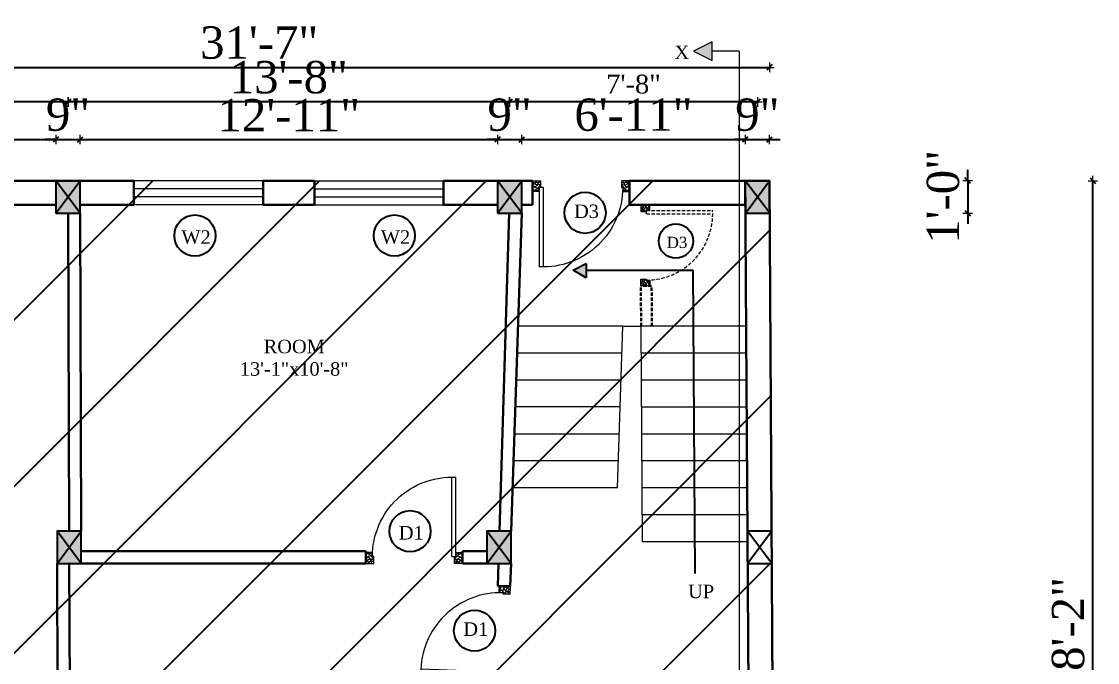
# Model space of a CAD drawing. Header units: inches. Extents: x 2 to 197762, y -33236 to 9.
# Drawn here: x 96734.8 to 97134.4, y -15644.1 to -15406.3 of the extents above; entities that cross this region are included whole.
import ezdxf

# ---------------------------------------------------------------- set-up
doc = ezdxf.new("R2010")
doc.units = ezdxf.units.IN
doc.header["$LTSCALE"] = 5
doc.header["$MEASUREMENT"] = 0
doc.linetypes.add('HIDDEN', pattern=[0.375, 0.25, -0.125])
for name, color, linetype, lineweight in [('A-WALL', 7, 'Continuous', 9), ('Dimension', 7, 'Continuous', 18), ('DOOR', 62, 'Continuous', 0), ('Dw', 2, 'Continuous', 18), ('tefriş', 30, 'Continuous', 9)]:
    doc.layers.add(name, color=color, linetype=linetype, lineweight=lineweight)
doc.layers.add('dim line', color=7, linetype='Continuous', lineweight=15, true_color=0xfab2b2)
doc.layers.add('TEXT', color=6, linetype='Continuous')
doc.layers.add('WALL', color=7, linetype='Continuous')
doc.styles.add('ordinary', font='times.ttf')
doc.dimstyles.new('Copy of 96', dxfattribs={"dimtxt": 7, "dimasz": 4, "dimexe": 0.5, "dimexo": 0.5, "dimgap": 3, "dimtad": 1, "dimdec": 1, "dimzin": 11, "dimdsep": 46, "dimlunit": 4, "dimtxsty": 'ordinary', "dimblk": 'OBLIQUE', "dimcen": 0.09, "dimse1": 1, "dimse2": 1, "dimclrt": 6, "dimazin": 0, "dimtfac": 1, "dimtdec": 1, "dimtix": 1, "dimtmove": 2, "dimatfit": 3, "dimldrblk": 'leader', "dimfxl": 0.5, "dimfxlon": 1, "dimtolj": 1, "dimtzin": 0, "dimarcsym": 0})

# ---------------------------------------------------------------- blocks, each defined once
blk = doc.blocks.new('C1a')
at = {"color": 1, "ltscale": 5}
for p, q in [((18657.75, 4625.76), (18648.75, 4625.76)), ((18648.75, 4625.76), (18648.82, 4613.76)), ((18657.82, 4613.76), (18657.75, 4625.76)), ((18648.82, 4613.76), (18657.82, 4613.76))]:
    blk.add_line(p, q, dxfattribs=at)
blk = doc.blocks.new('A$C27B36B59')
at = {"layer": 'DOOR'}
for p, q in [((0, 4), (0, 0)), ((2.5, 4), (0, 4)), ((2.5, 2.5), (2.5, 4)), ((0, 0), (3, 0)), ((3, 2.5), (2.5, 2.5)), ((3, 0), (3, 2.5))]:
    blk.add_line(p, q, dxfattribs=at)
for centre, radius, start, end in [((-1.4, -0.54), 4.75, 22.1411, 72.838), ((1.34, 2.09), 1.64, 45.138, 144.8948), ((2.21, 0.3), 2.49, 83.3149, 152.658), ((0.13, 0.37), 2.05, 349.4875, 93.6805), ((1.96, -0.47), 2.01, 58.7447, 166.495), ((-0.06, 0.32), 1.13, 343.542, 86.947), ((2.08, -0.4), 1.17, 38.2816, 160.1519)]:
    blk.add_arc(centre, radius, start, end, dxfattribs=at)
blk = doc.blocks.new('D2')
at = {"layer": 'DOOR'}
for p, q in [((74473.95, 24047.59), (74473.95, 24018.09)), ((74473.95, 24047.59), (74475.45, 24047.59)), ((74475.45, 24047.59), (74475.45, 24018.13))]:
    blk.add_line(p, q, dxfattribs=at)
blk.add_arc((74473.95, 24047.59), 29.5, 180, 272.9146, dxfattribs=at)
at = {"layer": 'DOOR', "xscale": -1, "rotation": 180}
blk.add_blockref('A$C27B36B59', (74441.95, 24050.09), dxfattribs=at)
at = {"layer": 'DOOR', "rotation": 180}
blk.add_blockref('A$C27B36B59', (74477.95, 24050.09), dxfattribs=at)
blk = doc.blocks.new('smalldoor hidden')
at = {"layer": 'DOOR', "linetype": 'HIDDEN'}
for p, q in [((9851.61, -757.15), (9876.16, -757.15)), ((9851.61, -758.4), (9851.61, -757.15)), ((9851.61, -758.4), (9876.19, -758.4))]:
    blk.add_line(p, q, dxfattribs=at)
blk.add_arc((9851.61, -758.4), 24.58, 270, 2.9146, dxfattribs=at)
at = {"layer": 'DOOR', "linetype": 'HIDDEN', "yscale": 0.8333000000020547, "zscale": 0.8333000000002357, "rotation": 270}
for p, xscale in [((9849.52, -755.07), 0.8332999999984168), ((9849.52, -785.07), -0.8332999999984168)]:
    blk.add_blockref('A$C27B36B59', p, dxfattribs=dict(at, xscale=xscale))
blk = doc.blocks.new('x-x')
at = {"ltscale": 5}
for points in [[(11364.03, -701.52), (11364.03, -694.51), (11357.15, -698.09)], [(11364.03, -1135.52), (11364.03, -1128.51), (11357.15, -1132.09)]]:
    blk.add_hatch(color=256, dxfattribs=at).paths.add_polyline_path(points)
for p, q in [((11364.03, -694.51), (11357.15, -698.09)), ((11364.03, -701.52), (11364.03, -694.51)), ((11357.15, -698.09), (11364.03, -701.52)), ((11374.13, -698.09), (11364.03, -698.09)), ((11374.13, -698.09), (11374.13, -1132.09)), ((11364.03, -1128.51), (11357.15, -1132.09)), ((11364.03, -1135.52), (11364.03, -1128.51)), ((11357.15, -1132.09), (11364.03, -1135.52)), ((11374.13, -1132.09), (11364.03, -1132.09))]:
    blk.add_line(p, q, dxfattribs=at)
at = {"layer": 'A-WALL', "color": 1, "ltscale": 5}
blk.add_line((11374.13, -1120.09), (11374.13, -1132.09), dxfattribs=at)
at = {"layer": 'TEXT', "style": 'ordinary'}
for p in [(11350.08, -700.97), (11350.08, -1134.1)]:
    blk.add_text('X', height=5, dxfattribs=at).set_placement(p)
blk = doc.blocks.new('oblique')
at = {"color": 0, "lineweight": -2}
blk.add_line((0.25, 0.25), (-0.25, -0.25), dxfattribs=at)
at = {"layer": 'dim line', "lineweight": 9}
for p, q in [((-0.4375, 0), (0.4375, 0)), ((0, 0.4375), (0, -0.4375))]:
    blk.add_line(p, q, dxfattribs=at)
blk = doc.blocks.new('*D671')
at = {"layer": 'A-WALL', "color": 0, "lineweight": -2, "ltscale": 50, "transparency": 16777216}
blk.add_line((96643.93, -15450.04), (96747.58, -15450.04), dxfattribs=at)
at = {"layer": 'Defpoints', "color": 0, "ltscale": 50, "transparency": 16777216}
for p in [(96747.58, -15450.04), (96643.93, -15465.35), (96747.58, -15465.35)]:
    blk.add_point(p, dxfattribs=at)
at = {"layer": 'A-WALL', "color": 0, "lineweight": -2, "ltscale": 50, "transparency": 16777216, "xscale": 4, "yscale": 4, "zscale": 4, "rotation": 180}
blk.add_blockref('oblique', (96643.93, -15450.04), dxfattribs=at)
at = {"layer": 'A-WALL', "color": 0, "lineweight": -2, "ltscale": 50, "transparency": 16777216, "xscale": 4, "yscale": 4, "zscale": 4}
blk.add_blockref('oblique', (96747.58, -15450.04), dxfattribs=at)
at = {"layer": 'A-WALL', "color": 6, "ltscale": 50, "transparency": 16777216, "insert": (96695.76, -15440.93), "char_height": 12, "attachment_point": 5, "style": 'ordinary'}
blk.add_mtext('\\A1;8\'-8"', dxfattribs=at)
blk = doc.blocks.new('_OBLIQUE')
at = {"color": 0, "linetype": 'ByBlock'}
blk.add_line((-0.5, -0.5), (0.5, 0.5), dxfattribs=at)
blk = doc.blocks.new('leader')
at = {"layer": 'Dimension'}
for p, q in [((0, -4.328), (0, 4.328)), ((-4.424, 0), (4.424, 0))]:
    blk.add_line(p, q, dxfattribs=at)
blk = doc.blocks.new('*D672')
at = {"layer": 'A-WALL', "color": 0, "lineweight": -2, "ltscale": 50, "transparency": 16777216}
for p, q in [((96747.58, -15450.04), (96743.58, -15450.04)), ((96747.58, -15450.04), (96756.58, -15450.04)), ((96756.58, -15450.04), (96760.58, -15450.04))]:
    blk.add_line(p, q, dxfattribs=at)
at = {"layer": 'Defpoints', "color": 0, "ltscale": 50, "transparency": 16777216}
for p in [(96756.58, -15450.04), (96747.58, -15465.35), (96756.58, -15465.35)]:
    blk.add_point(p, dxfattribs=at)
at = {"layer": 'A-WALL', "color": 0, "lineweight": -2, "ltscale": 50, "transparency": 16777216, "xscale": 4, "yscale": 4, "zscale": 4}
blk.add_blockref('oblique', (96747.58, -15450.04), dxfattribs=at)
at = {"layer": 'A-WALL', "color": 0, "lineweight": -2, "ltscale": 50, "transparency": 16777216, "xscale": 4, "yscale": 4, "zscale": 4, "rotation": 180}
blk.add_blockref('oblique', (96756.58, -15450.04), dxfattribs=at)
at = {"layer": 'A-WALL', "color": 6, "ltscale": 50, "transparency": 16777216, "insert": (96752.08, -15440.92), "char_height": 12, "attachment_point": 5, "style": 'ordinary'}
blk.add_mtext('\\A1;9"', dxfattribs=at)
blk = doc.blocks.new('*D673')
at = {"layer": 'A-WALL', "color": 0, "lineweight": -2, "ltscale": 50, "transparency": 16777216}
blk.add_line((96756.58, -15450.04), (96911.58, -15450.04), dxfattribs=at)
at = {"layer": 'Defpoints', "color": 0, "ltscale": 50, "transparency": 16777216}
for p in [(96911.58, -15450.04), (96756.58, -15465.35), (96911.58, -15465.35)]:
    blk.add_point(p, dxfattribs=at)
at = {"layer": 'A-WALL', "color": 0, "lineweight": -2, "ltscale": 50, "transparency": 16777216, "xscale": 4, "yscale": 4, "zscale": 4, "rotation": 180}
blk.add_blockref('oblique', (96756.58, -15450.04), dxfattribs=at)
at = {"layer": 'A-WALL', "color": 0, "lineweight": -2, "ltscale": 50, "transparency": 16777216, "xscale": 4, "yscale": 4, "zscale": 4}
blk.add_blockref('oblique', (96911.58, -15450.04), dxfattribs=at)
at = {"layer": 'A-WALL', "color": 6, "ltscale": 50, "transparency": 16777216, "insert": (96834.08, -15441.04), "char_height": 12, "attachment_point": 5, "style": 'ordinary'}
blk.add_mtext('\\A1;12\'-11"', dxfattribs=at)
blk = doc.blocks.new('*D674')
at = {"layer": 'A-WALL', "color": 0, "lineweight": -2, "ltscale": 50, "transparency": 16777216}
for p, q in [((96911.58, -15450.04), (96907.58, -15450.04)), ((96911.58, -15450.04), (96920.58, -15450.04)), ((96920.58, -15450.04), (96924.58, -15450.04))]:
    blk.add_line(p, q, dxfattribs=at)
at = {"layer": 'Defpoints', "color": 0, "ltscale": 50, "transparency": 16777216}
for p in [(96920.58, -15450.04), (96911.58, -15465.35), (96920.58, -15465.35)]:
    blk.add_point(p, dxfattribs=at)
at = {"layer": 'A-WALL', "color": 0, "lineweight": -2, "ltscale": 50, "transparency": 16777216, "xscale": 4, "yscale": 4, "zscale": 4}
blk.add_blockref('oblique', (96911.58, -15450.04), dxfattribs=at)
at = {"layer": 'A-WALL', "color": 0, "lineweight": -2, "ltscale": 50, "transparency": 16777216, "xscale": 4, "yscale": 4, "zscale": 4, "rotation": 180}
blk.add_blockref('oblique', (96920.58, -15450.04), dxfattribs=at)
at = {"layer": 'A-WALL', "color": 6, "ltscale": 50, "transparency": 16777216, "insert": (96916.08, -15440.92), "char_height": 12, "attachment_point": 5, "style": 'ordinary'}
blk.add_mtext('\\A1;9"', dxfattribs=at)
blk = doc.blocks.new('*D675')
at = {"layer": 'A-WALL', "color": 0, "lineweight": -2, "ltscale": 50, "transparency": 16777216}
blk.add_line((96920.58, -15450.04), (97003.58, -15450.04), dxfattribs=at)
at = {"layer": 'Defpoints', "color": 0, "ltscale": 50, "transparency": 16777216}
for p in [(97003.58, -15450.04), (96920.58, -15465.35), (97003.58, -15465.35)]:
    blk.add_point(p, dxfattribs=at)
at = {"layer": 'A-WALL', "color": 0, "lineweight": -2, "ltscale": 50, "transparency": 16777216, "xscale": 4, "yscale": 4, "zscale": 4, "rotation": 180}
blk.add_blockref('oblique', (96920.58, -15450.04), dxfattribs=at)
at = {"layer": 'A-WALL', "color": 0, "lineweight": -2, "ltscale": 50, "transparency": 16777216, "xscale": 4, "yscale": 4, "zscale": 4}
blk.add_blockref('oblique', (97003.58, -15450.04), dxfattribs=at)
at = {"layer": 'A-WALL', "color": 6, "ltscale": 50, "transparency": 16777216, "insert": (96962.08, -15440.93), "char_height": 12, "attachment_point": 5, "style": 'ordinary'}
blk.add_mtext('\\A1;6\'-11"', dxfattribs=at)
blk = doc.blocks.new('*D676')
at = {"layer": 'A-WALL', "color": 0, "lineweight": -2, "ltscale": 50, "transparency": 16777216}
for p, q in [((97003.58, -15450.04), (96999.58, -15450.04)), ((97003.58, -15450.04), (97012.58, -15450.04)), ((97012.58, -15450.04), (97016.58, -15450.04))]:
    blk.add_line(p, q, dxfattribs=at)
at = {"layer": 'Defpoints', "color": 0, "ltscale": 50, "transparency": 16777216}
for p in [(97012.58, -15450.04), (97003.58, -15465.35), (97012.58, -15465.35)]:
    blk.add_point(p, dxfattribs=at)
at = {"layer": 'A-WALL', "color": 0, "lineweight": -2, "ltscale": 50, "transparency": 16777216, "xscale": 4, "yscale": 4, "zscale": 4}
blk.add_blockref('oblique', (97003.58, -15450.04), dxfattribs=at)
at = {"layer": 'A-WALL', "color": 0, "lineweight": -2, "ltscale": 50, "transparency": 16777216, "xscale": 4, "yscale": 4, "zscale": 4, "rotation": 180}
blk.add_blockref('oblique', (97012.58, -15450.04), dxfattribs=at)
at = {"layer": 'A-WALL', "color": 6, "ltscale": 50, "transparency": 16777216, "insert": (97008.08, -15440.92), "char_height": 12, "attachment_point": 5, "style": 'ordinary'}
blk.add_mtext('\\A1;9"', dxfattribs=at)
blk = doc.blocks.new('*D677')
at = {"layer": 'A-WALL', "color": 0, "lineweight": -2, "ltscale": 50, "transparency": 16777216}
blk.add_line((97008.08, -15436.14), (96916.08, -15436.14), dxfattribs=at)
at = {"layer": 'Defpoints', "color": 0, "ltscale": 50, "transparency": 16777216}
for p in [(96916.08, -15436.14), (96916.08, -15465.35), (97008.08, -15465.35)]:
    blk.add_point(p, dxfattribs=at)
at = {"layer": 'A-WALL', "color": 0, "lineweight": -2, "ltscale": 50, "transparency": 16777216, "xscale": 4, "yscale": 4, "zscale": 4, "rotation": 180}
blk.add_blockref('oblique', (96916.08, -15436.14), dxfattribs=at)
at = {"layer": 'A-WALL', "color": 0, "lineweight": -2, "ltscale": 50, "transparency": 16777216, "xscale": 4, "yscale": 4, "zscale": 4}
blk.add_blockref('oblique', (97008.08, -15436.14), dxfattribs=at)
at = {"layer": 'A-WALL', "color": 6, "ltscale": 50, "transparency": 16777216, "insert": (96962.08, -15429.56), "char_height": 7, "attachment_point": 5, "style": 'ordinary'}
blk.add_mtext('\\A1;7\'-8"', dxfattribs=at)
blk = doc.blocks.new('*D678')
at = {"layer": 'A-WALL', "color": 0, "lineweight": -2, "ltscale": 50, "transparency": 16777216}
blk.add_line((96916.08, -15436.14), (96752.08, -15436.14), dxfattribs=at)
at = {"layer": 'Defpoints', "color": 0, "ltscale": 50, "transparency": 16777216}
for p in [(96752.08, -15436.14), (96752.08, -15465.35), (96916.08, -15465.35)]:
    blk.add_point(p, dxfattribs=at)
at = {"layer": 'A-WALL', "color": 0, "lineweight": -2, "ltscale": 50, "transparency": 16777216, "xscale": 4, "yscale": 4, "zscale": 4, "rotation": 180}
blk.add_blockref('oblique', (96752.08, -15436.14), dxfattribs=at)
at = {"layer": 'A-WALL', "color": 0, "lineweight": -2, "ltscale": 50, "transparency": 16777216, "xscale": 4, "yscale": 4, "zscale": 4}
blk.add_blockref('oblique', (96916.08, -15436.14), dxfattribs=at)
at = {"layer": 'A-WALL', "color": 6, "ltscale": 50, "transparency": 16777216, "insert": (96834.08, -15427.03), "char_height": 12, "attachment_point": 5, "style": 'ordinary'}
blk.add_mtext('\\A1;13\'-8"', dxfattribs=at)
blk = doc.blocks.new('*D679')
at = {"layer": 'A-WALL', "color": 0, "lineweight": -2, "ltscale": 50, "transparency": 16777216}
blk.add_line((96752.08, -15436.14), (96638.76, -15436.14), dxfattribs=at)
at = {"layer": 'Defpoints', "color": 0, "ltscale": 50, "transparency": 16777216}
for p in [(96638.76, -15436.14), (96638.76, -15465.35), (96752.08, -15465.35)]:
    blk.add_point(p, dxfattribs=at)
at = {"layer": 'A-WALL', "color": 0, "lineweight": -2, "ltscale": 50, "transparency": 16777216, "xscale": 4, "yscale": 4, "zscale": 4, "rotation": 180}
blk.add_blockref('oblique', (96638.76, -15436.14), dxfattribs=at)
at = {"layer": 'A-WALL', "color": 0, "lineweight": -2, "ltscale": 50, "transparency": 16777216, "xscale": 4, "yscale": 4, "zscale": 4}
blk.add_blockref('oblique', (96752.08, -15436.14), dxfattribs=at)
at = {"layer": 'A-WALL', "color": 6, "ltscale": 50, "transparency": 16777216, "insert": (96695.42, -15427.01), "char_height": 12, "attachment_point": 5, "style": 'ordinary'}
blk.add_mtext('\\A1;9\'-5"', dxfattribs=at)
blk = doc.blocks.new('*D650')
at = {"layer": 'A-WALL', "color": 0, "lineweight": -2, "ltscale": 50, "transparency": 16777216}
blk.add_line((96633.58, -15423.29), (97012.58, -15423.29), dxfattribs=at)
at = {"layer": 'Defpoints', "color": 0, "ltscale": 50, "transparency": 16777216}
for p in [(97012.58, -15423.29), (96633.58, -15465.35), (97012.58, -15465.35)]:
    blk.add_point(p, dxfattribs=at)
at = {"layer": 'A-WALL', "color": 0, "lineweight": -2, "ltscale": 50, "transparency": 16777216, "xscale": 4, "yscale": 4, "zscale": 4, "rotation": 180}
blk.add_blockref('oblique', (96633.58, -15423.29), dxfattribs=at)
at = {"layer": 'A-WALL', "color": 0, "lineweight": -2, "ltscale": 50, "transparency": 16777216, "xscale": 4, "yscale": 4, "zscale": 4}
blk.add_blockref('oblique', (97012.58, -15423.29), dxfattribs=at)
at = {"layer": 'A-WALL', "color": 6, "ltscale": 50, "transparency": 16777216, "insert": (96823.08, -15414.17), "char_height": 12, "attachment_point": 5, "style": 'ordinary'}
blk.add_mtext('\\A1;31\'-7"', dxfattribs=at)
blk = doc.blocks.new('*D682')
at = {"layer": 'A-WALL', "color": 0, "lineweight": -2, "ltscale": 50, "transparency": 16777216}
for p, q in [((97086.19, -15465.35), (97086.19, -15461.35)), ((97086.19, -15465.35), (97086.19, -15477.35)), ((97086.19, -15477.35), (97086.19, -15481.35))]:
    blk.add_line(p, q, dxfattribs=at)
at = {"layer": 'Defpoints', "color": 0, "ltscale": 50, "transparency": 16777216}
for p in [(97012.58, -15465.35), (97012.66, -15477.35), (97086.19, -15477.35)]:
    blk.add_point(p, dxfattribs=at)
at = {"layer": 'A-WALL', "color": 0, "lineweight": -2, "ltscale": 50, "transparency": 16777216, "xscale": 4, "yscale": 4, "zscale": 4}
for p, rotation in [((97086.19, -15465.35), 270), ((97086.19, -15477.35), 90)]:
    blk.add_blockref('oblique', p, dxfattribs=dict(at, rotation=rotation))
at = {"layer": 'A-WALL', "color": 6, "ltscale": 50, "transparency": 16777216, "insert": (97077.08, -15471.35), "char_height": 12, "attachment_point": 5, "rotation": 90, "style": 'ordinary'}
blk.add_mtext('\\A1;1\'-0"', dxfattribs=at)
blk = doc.blocks.new('*D686')
at = {"layer": 'A-WALL', "color": 0, "lineweight": -2, "ltscale": 50, "transparency": 16777216}
blk.add_line((97132.65, -15803.35), (97132.65, -15465.35), dxfattribs=at)
at = {"layer": 'Defpoints', "color": 0, "ltscale": 50, "transparency": 16777216}
for p in [(97012.58, -15465.35), (97132.65, -15465.35), (97014.66, -15803.35)]:
    blk.add_point(p, dxfattribs=at)
at = {"layer": 'A-WALL', "color": 0, "lineweight": -2, "ltscale": 50, "transparency": 16777216, "xscale": 4, "yscale": 4, "zscale": 4}
for p, rotation in [((97132.65, -15465.35), 90), ((97132.65, -15803.35), 270)]:
    blk.add_blockref('oblique', p, dxfattribs=dict(at, rotation=rotation))
at = {"layer": 'A-WALL', "color": 6, "ltscale": 50, "transparency": 16777216, "insert": (97123.54, -15634.35), "char_height": 12, "attachment_point": 5, "rotation": 90, "style": 'ordinary'}
blk.add_mtext('\\A1;28\'-2"', dxfattribs=at)

msp = doc.modelspace()

# ---------------------------------------------------------------- hatches: boundary and pattern name
at = {"layer": 'WALL', "linetype": 'ByBlock', "ltscale": 5, "true_color": 0xf8991e}
h = msp.add_hatch(dxfattribs=at)
h.set_pattern_fill('ANSI31', color=30, scale=350)
h.set_pattern_definition([(45, (89997.36, -13218.298), (-30.93592, 30.93592), [])])
h.paths.add_polyline_path([(96441.66, -15803.35), (96633.58, -15465.35), (97012.58, -15465.35), (97014.07, -15707.35), (97062.66, -15707.35), (97062.66, -15797.35), (97014.66, -15797.35), (97014.66, -15803.35)])
h = msp.add_hatch(color=30, dxfattribs=at)
h.dxf.hatch_style = 1
h.paths.add_polyline_path([(96752.08, -15471.35), (96747.58, -15477.35), (96756.58, -15477.35)])
h.paths.add_polyline_path([(96756.58, -15477.35), (96756.58, -15465.35), (96752.08, -15471.35)])
h.paths.add_polyline_path([(96752.08, -15471.35), (96756.58, -15465.35), (96747.58, -15465.35)])
h.paths.add_polyline_path([(96747.58, -15465.35), (96747.58, -15477.35), (96752.08, -15471.35)])
h = msp.add_hatch(color=30, dxfattribs=at)
h.dxf.hatch_style = 1
h.paths.add_polyline_path([(96916.08, -15471.35), (96911.58, -15477.35), (96920.58, -15477.35)])
h.paths.add_polyline_path([(96920.58, -15477.35), (96920.58, -15465.35), (96916.08, -15471.35)])
h.paths.add_polyline_path([(96916.08, -15471.35), (96920.58, -15465.35), (96911.58, -15465.35)])
h.paths.add_polyline_path([(96911.58, -15465.35), (96911.58, -15477.35), (96916.08, -15471.35)])
h = msp.add_hatch(color=30, dxfattribs=at)
h.dxf.hatch_style = 1
h.paths.add_polyline_path([(97012.66, -15477.35), (97008.12, -15471.35), (97003.66, -15477.35)])
h.paths.add_polyline_path([(97012.66, -15477.35), (97012.58, -15465.35), (97008.12, -15471.35)])
h.paths.add_polyline_path([(97012.58, -15465.35), (97003.58, -15465.35), (97008.12, -15471.35)])
h.paths.add_polyline_path([(97008.12, -15471.35), (97003.58, -15465.35), (97003.66, -15477.35)])
at = {"layer": 'WALL', "linetype": 'ByBlock', "ltscale": 5}
msp.add_hatch(color=2, dxfattribs=at).paths.add_polyline_path([(96939.69, -15498.52), (96944.55, -15496.11), (96944.55, -15501.36)])
at = {"layer": 'WALL', "linetype": 'ByBlock', "ltscale": 5, "true_color": 0xf8991e}
h = msp.add_hatch(color=30, dxfattribs=at)
h.dxf.hatch_style = 1
h.paths.add_polyline_path([(96752.51, -15601.35), (96748.01, -15607.35), (96757.01, -15607.35)])
h.paths.add_polyline_path([(96757.01, -15607.35), (96757.01, -15595.35), (96752.51, -15601.35)])
h.paths.add_polyline_path([(96752.51, -15601.35), (96757.01, -15595.35), (96748.01, -15595.35)])
h.paths.add_polyline_path([(96748.01, -15595.35), (96748.01, -15607.35), (96752.51, -15601.35)])
h = msp.add_hatch(color=30, dxfattribs=at)
h.dxf.hatch_style = 1
h.paths.add_polyline_path([(96912.13, -15601.35), (96907.63, -15607.35), (96916.63, -15607.35)])
h.paths.add_polyline_path([(96916.63, -15607.35), (96916.63, -15595.35), (96912.13, -15601.35)])
h.paths.add_polyline_path([(96912.13, -15601.35), (96916.63, -15595.35), (96907.63, -15595.35)])
h.paths.add_polyline_path([(96907.63, -15595.35), (96907.63, -15607.35), (96912.13, -15601.35)])

# ---------------------------------------------------------------- linework, layer by layer
at = {"color": 1, "ltscale": 5}
for p, q in [((96747.58, -15477.35), (96756.58, -15465.35)), ((96756.58, -15477.35), (96747.58, -15465.35)), ((96911.58, -15477.35), (96920.58, -15465.35)), ((96920.58, -15477.35), (96911.58, -15465.35)), ((97012.66, -15477.35), (97003.58, -15465.35)), ((97003.66, -15477.35), (97012.58, -15465.35)), ((96919.17, -15529.35), (96918.84, -15529.34)), ((96748.01, -15607.35), (96757.01, -15595.35)), ((96757.01, -15607.35), (96748.01, -15595.35)), ((96907.63, -15607.35), (96916.63, -15595.35)), ((96916.63, -15607.35), (96907.63, -15595.35)), ((97013.46, -15607.35), (97004.38, -15595.35)), ((97004.46, -15607.35), (97013.38, -15595.35))]:
    msp.add_line(p, q, dxfattribs=at)
at = {"layer": 'A-WALL', "lineweight": 30}
for p, q in [((96776.58, -15465.35), (96729.2, -15465.35)), ((96776.58, -15465.35), (96776.58, -15474.35)), ((96843.58, -15465.35), (96824.58, -15465.35)), ((96824.58, -15465.35), (96824.58, -15474.35)), ((96843.58, -15465.35), (96843.58, -15474.35)), ((96920.58, -15465.35), (96891.58, -15465.35)), ((96891.58, -15465.35), (96891.58, -15474.35)), ((96924.58, -15465.35), (96920.58, -15465.35)), ((96924.58, -15465.35), (96924.58, -15474.35)), ((97012.58, -15465.35), (96960.58, -15465.35)), ((96960.58, -15465.35), (96960.58, -15474.35)), ((97005.66, -15803.35), (97003.58, -15465.35)), ((97014.07, -15707.35), (97012.58, -15465.35)), ((96747.58, -15474.35), (96729.2, -15474.35)), ((96776.58, -15474.35), (96756.58, -15474.35)), ((96843.58, -15474.35), (96824.58, -15474.35)), ((96911.58, -15474.35), (96891.58, -15474.35)), ((96924.58, -15474.35), (96920.58, -15474.35)), ((97003.64, -15474.35), (96960.58, -15474.35)), ((96752.49, -15595.35), (96752.1, -15477.35)), ((96757.01, -15595.35), (96756.58, -15477.35)), ((96915.9, -15477.35), (96912.31, -15595.35)), ((96920.58, -15477.35), (96916.63, -15595.35)), ((96757.01, -15602.85), (96862.63, -15602.85)), ((96862.63, -15602.85), (96862.63, -15607.35)), ((96898.63, -15602.85), (96907.63, -15602.85)), ((96898.63, -15602.85), (96898.63, -15607.35)), ((96748.23, -15660.35), (96748.01, -15607.35)), ((96752.73, -15660.33), (96752.51, -15607.33)), ((96757.01, -15607.35), (96862.63, -15607.35)), ((96898.63, -15607.35), (96907.63, -15607.35)), ((96911.94, -15607.35), (96911.68, -15615.85)), ((96916.63, -15607.35), (96916.31, -15615.85)), ((96911.68, -15615.85), (96916.31, -15615.85))]:
    msp.add_line(p, q, dxfattribs=at)
at = {"layer": 'A-WALL', "linetype": 'HIDDEN', "lineweight": 30}
for p, q in [((96964.91, -15519.35), (96964.82, -15504.32)), ((96968.82, -15504.32), (96964.82, -15504.32)), ((96968.91, -15519.35), (96968.82, -15504.32))]:
    msp.add_line(p, q, dxfattribs=at)
at = {"layer": 'Dw', "color": 3}
for p, q in [((96824.58, -15465.35), (96776.58, -15465.35)), ((96843.58, -15465.35), (96891.58, -15465.35)), ((96824.58, -15468.35), (96776.58, -15468.35)), ((96824.58, -15471.35), (96776.58, -15471.35)), ((96843.58, -15468.35), (96891.58, -15468.35)), ((96843.58, -15471.35), (96891.58, -15471.35)), ((96824.58, -15474.35), (96776.58, -15474.35)), ((96843.58, -15474.35), (96891.58, -15474.35))]:
    msp.add_line(p, q, dxfattribs=at)
at = {"layer": 'tefriş', "ltscale": 5}
for p, q in [((96958.17, -15519.35), (96919.17, -15519.35)), ((96956.16, -15579.35), (96958.17, -15519.35)), ((96958.17, -15519.35), (96964.91, -15519.35)), ((97003.91, -15519.35), (96964.91, -15519.35)), ((96965.41, -15599.35), (96964.91, -15519.35)), ((96957.84, -15529.34), (96918.84, -15529.34)), ((97003.98, -15529.35), (96964.98, -15529.35)), ((96957.5, -15539.33), (96918.5, -15539.33)), ((97004.04, -15539.35), (96965.04, -15539.35)), ((96957.17, -15549.32), (96918.17, -15549.32)), ((97004.1, -15549.35), (96965.1, -15549.35)), ((96956.83, -15559.35), (96917.83, -15559.35)), ((97004.16, -15559.35), (96965.16, -15559.35)), ((96956.5, -15569.29), (96917.5, -15569.29)), ((97004.22, -15569.35), (96965.22, -15569.35)), ((96956.16, -15579.35), (96917.16, -15579.35)), ((97004.28, -15579.35), (96965.28, -15579.35)), ((97004.34, -15589.35), (96965.34, -15589.35)), ((97004.41, -15599.35), (96965.41, -15599.35))]:
    msp.add_line(p, q, dxfattribs=at)
at = {"layer": 'TEXT'}
for centre, radius in [((96944.11, -15477.27), 7.64), ((96799.21, -15485.7), 7.64), ((96873.28, -15485.7), 7.64), ((96977.82, -15487.78), 6.37), ((96879.1, -15595.43), 7.64), ((96903.05, -15632.32), 7.64)]:
    msp.add_circle(centre, radius, dxfattribs=at)
at = {"layer": 'WALL', "color": 2, "linetype": 'ByBlock', "ltscale": 5}
for p, q in [((96939.69, -15498.52), (96944.55, -15496.11)), ((96944.55, -15501.36), (96939.69, -15498.52)), ((96944.55, -15496.11), (96944.55, -15501.36)), ((96944.55, -15498.52), (96984.29, -15498.52)), ((96984.98, -15611.1), (96984.29, -15498.52))]:
    msp.add_line(p, q, dxfattribs=at)
for points in [[(96747.58, -15477.35), (96756.58, -15477.35), (96756.58, -15465.35), (96747.58, -15465.35)], [(96911.58, -15477.35), (96920.58, -15477.35), (96920.58, -15465.35), (96911.58, -15465.35)], [(97003.58, -15465.35), (97003.66, -15477.35), (97012.66, -15477.35), (97012.58, -15465.35)], [(96748.01, -15607.35), (96757.01, -15607.35), (96757.01, -15595.35), (96748.01, -15595.35)], [(96907.63, -15607.35), (96916.63, -15607.35), (96916.63, -15595.35), (96907.63, -15595.35)]]:
    msp.add_lwpolyline(points, close=True, dxfattribs=at)

# ---------------------------------------------------------------- block references
at = {"layer": 'A-WALL', "color": 1}
for name, p in [('x-x', (85627.24, -14719.26)), ('smalldoor hidden', (87115.3, -14719.26))]:
    msp.add_blockref(name, p, dxfattribs=at)
at = {"layer": 'WALL', "color": 2, "linetype": 'ByBlock', "xscale": -1}
msp.add_blockref('D2', (171402.53, -39515.44), dxfattribs=at)
at = {"layer": 'WALL', "color": 2, "linetype": 'ByBlock', "ltscale": 5}
for p in [(78354.84, -20091.11), (78355.64, -20221.11)]:
    msp.add_blockref('C1a', p, dxfattribs=at)
at = {"layer": 'WALL', "color": 2, "linetype": 'ByBlock', "xscale": -1, "rotation": 180}
msp.add_blockref('D2', (22420.67, 8442.74), dxfattribs=at)
at = {"layer": 'WALL', "color": 2, "linetype": 'ByBlock', "rotation": 267.8625062016944}
msp.add_blockref('D2', (75659.46, 59671.29), dxfattribs=at)

# ---------------------------------------------------------------- texts
at = {"layer": 'TEXT', "style": 'ordinary'}
for s, height, rotation, p in [('D3', 5, 0.0004, (96940.01, -15479.19)), ('W2', 5, 0.0004, (96794.18, -15488.76)), ('W2', 5, 0.0004, (96868.25, -15488.76)), ('D3', 4.167, 359.9996, (96974.4, -15490.33)), ('D1', 5, 0.0004, (96874.95, -15598.49)), ('UP', 5, 359.9996, (96982.37, -15620.26)), ('D1', 5, 359.9996, (96898.89, -15634.25))]:
    msp.add_text(s, height=height, rotation=rotation, dxfattribs=at).set_placement(p)
at = {"layer": 'TEXT', "insert": (96836.08, -15537.79), "char_height": 5, "attachment_point": 8, "rotation": 359.9996, "style": 'ordinary'}
msp.add_mtext_dynamic_manual_height_columns('ROOM\\P13\'-1"x10\'-8"', width=101.5687, gutter_width=1720.72, heights=[0], dxfattribs=at)

# ---------------------------------------------------------------- dimensions: what is measured, and where the dimension line sits
at = {"layer": 'A-WALL', "ltscale": 50}
for base, p1, p2, picture, middle in [((97012.58, -15423.29), (96633.58, -15465.35), (97012.58, -15465.35), '*D650', (96823.08, -15414.17)), ((96638.76, -15436.14), (96752.08, -15465.35), (96638.76, -15465.35), '*D679', (96695.42, -15427.01)), ((96752.08, -15436.14), (96916.08, -15465.35), (96752.08, -15465.35), '*D678', (96834.08, -15427.03))]:
    dim = msp.add_linear_dim(base=base, p1=p1, p2=p2, dimstyle='Copy of 96', override={"dimtxt": 12, "dimdec": 0, "dimblk": 'oblique', "dimtdec": 0, "dimarcsym": 1}, dxfattribs=at)
    dim.commit()
    dim.dimension.update_dxf_attribs({"geometry": picture, "text_midpoint": middle})
dim = msp.add_aligned_dim(p1=(97008.08, -15465.35), p2=(96916.08, -15465.35), distance=-29.21, dimstyle='Copy of 96', override={"dimdec": 0, "dimblk": 'oblique', "dimtdec": 0, "dimarcsym": 1}, dxfattribs=at)
dim.commit()
dim.dimension.update_dxf_attribs({"geometry": '*D677', "text_midpoint": (96962.08, -15429.56)})
for base, p1, p2, angle, picture, middle in [((96747.58, -15450.04), (96643.93, -15465.35), (96747.58, -15465.35), 180, '*D671', (96695.76, -15440.93)), ((96756.58, -15450.04), (96747.58, -15465.35), (96756.58, -15465.35), 180, '*D672', (96752.08, -15440.92)), ((96911.58, -15450.04), (96756.58, -15465.35), (96911.58, -15465.35), 180, '*D673', (96834.08, -15441.04)), ((96920.58, -15450.04), (96911.58, -15465.35), (96920.58, -15465.35), 180, '*D674', (96916.08, -15440.92)), ((97003.58, -15450.04), (96920.58, -15465.35), (97003.58, -15465.35), 180, '*D675', (96962.08, -15440.93)), ((97012.58, -15450.04), (97003.58, -15465.35), (97012.58, -15465.35), 180, '*D676', (97008.08, -15440.92)), ((97086.19, -15477.35), (97012.58, -15465.35), (97012.66, -15477.35), 90, '*D682', (97077.08, -15471.35)), ((97132.65, -15465.35), (97014.66, -15803.35), (97012.58, -15465.35), 90, '*D686', (97123.54, -15634.35))]:
    dim = msp.add_linear_dim(base=base, p1=p1, p2=p2, angle=angle, dimstyle='Copy of 96', override={"dimtxt": 12, "dimdec": 0, "dimblk": 'oblique', "dimtdec": 0, "dimarcsym": 1}, dxfattribs=at)
    dim.commit()
    dim.dimension.update_dxf_attribs({"geometry": picture, "text_midpoint": middle})

doc.saveas('drawing.dxf')
